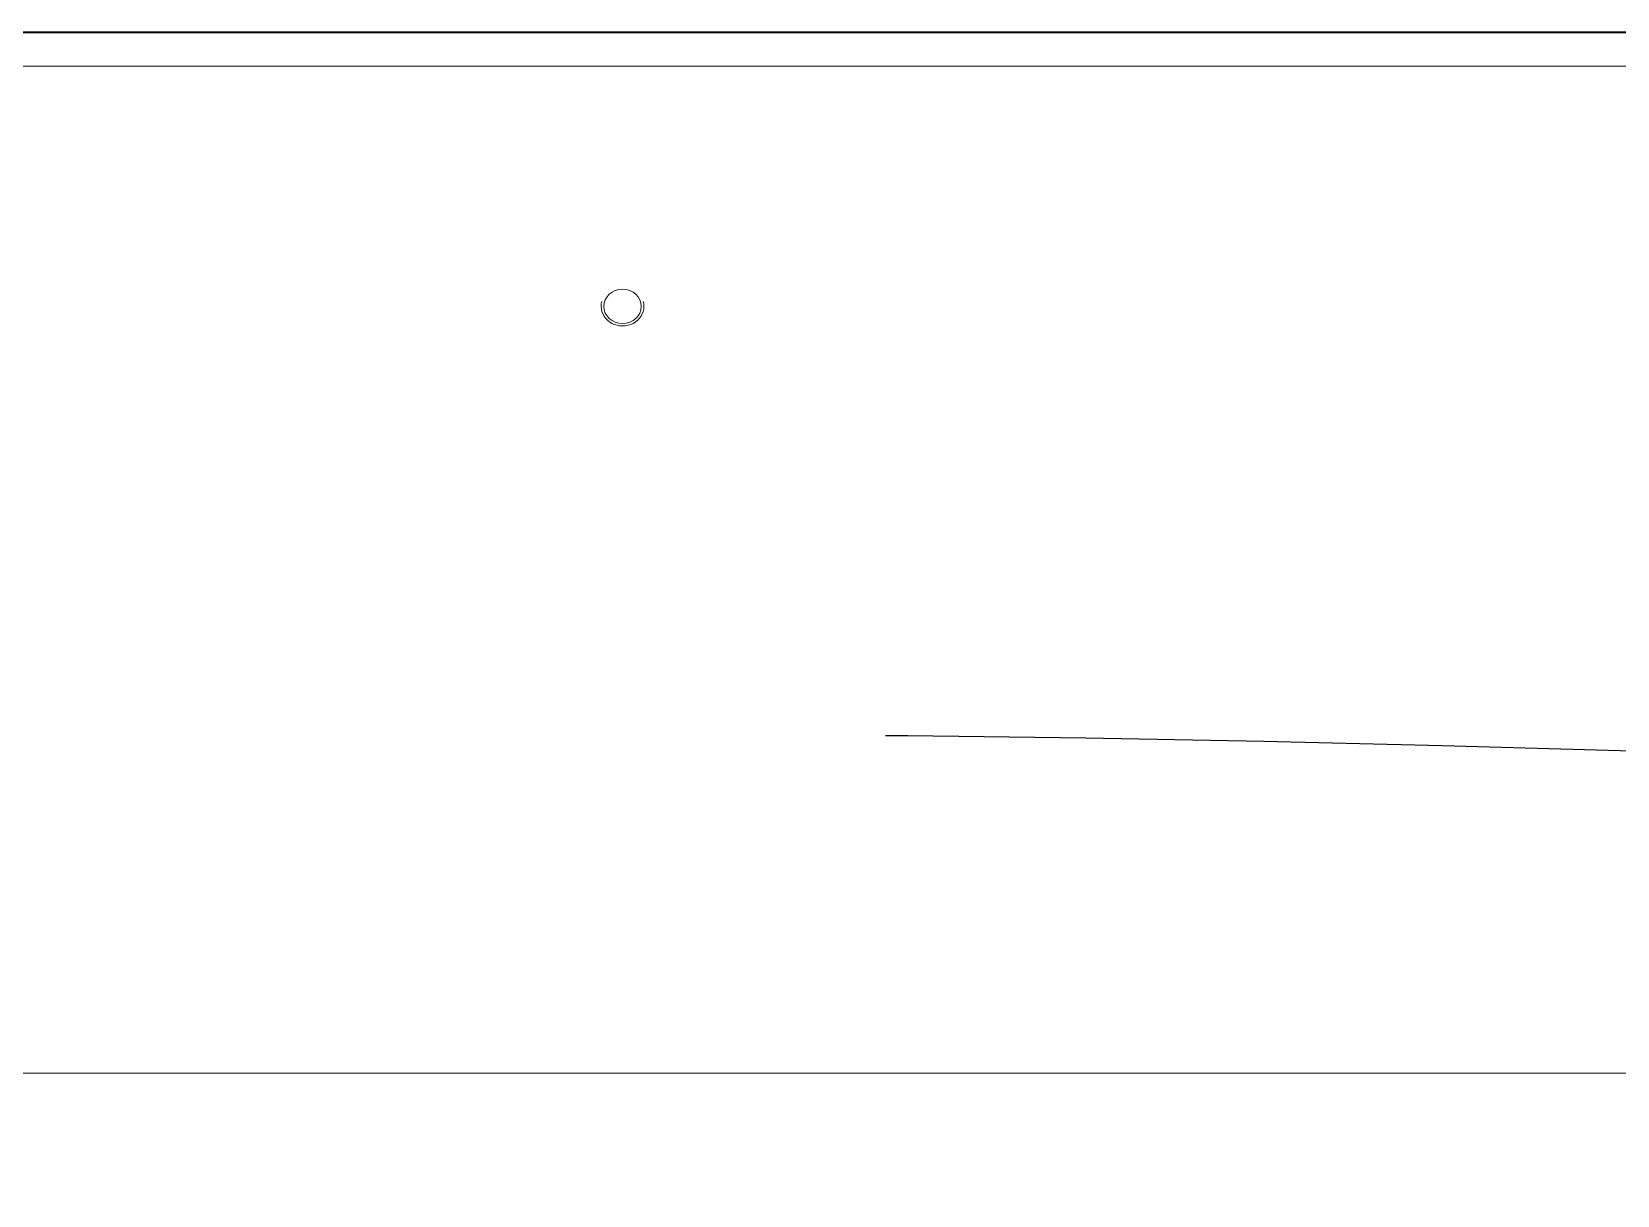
# Model space of a CAD drawing. Header units: inches. Extents: x 3778 to 56227, y -16914 to 35091.
# Drawn here: x 42588.8 to 42647.9, y -12626.1 to -12582.8 of the extents above; entities that cross this region are included whole.
import ezdxf

# ---------------------------------------------------------------- set-up
doc = ezdxf.new("R2010")
doc.units = ezdxf.units.IN
doc.header["$LTSCALE"] = 100
doc.header["$MEASUREMENT"] = 0
doc.linetypes.add('DH-HID2', pattern=[1.2, 0.8, -0.4])
doc.layers.add('2-con', color=2, linetype='Continuous')
doc.layers.add('FU-FURM', color=251, linetype='DH-HID2')
doc.layers.add('mark-B', color=2, linetype='Continuous', lineweight=20)

# ---------------------------------------------------------------- blocks, each defined once
blk = doc.blocks.new('cjscjdeh')
at = {"layer": 'FU-FURM', "color": 8}
blk.add_arc((150449.517, 66904.318), 1330.569, 80.781096, 99.076777, dxfattribs=at)
blk = doc.blocks.new('무풍1WAY 대형')
at = {"layer": 'mark-B'}
for p, q in [((-550.527, -496.135), (550.963, -496.135)), ((0.012, -496.114), (551.724, -496.114))]:
    blk.add_line(p, q, dxfattribs=at)
for start_param, end_param in [(3.141592, 6.283185), (0, 0.258688), (2.882802, 3.141592)]:
    blk.add_ellipse((73.207, -485.908), major_axis=(-0.797, 0), ratio=0.913545, start_param=start_param, end_param=end_param, dxfattribs=at)
blk.add_ellipse((73.207, -485.908), major_axis=(-0.697, 0), ratio=0.913545, dxfattribs=at)
for points in [[(0.868, -457.36), (179.509, -457.36), (358.151, -457.36), (536.794, -457.36)], [(551.586, -494.856), (368.127, -494.856), (184.669, -494.856), (1.21, -494.856)], [(551.583, -496.093), (367.726, -496.093), (183.869, -496.093), (0.012, -496.093)]]:
    blk.add_open_spline(points, degree=3, dxfattribs=at)
blk = doc.blocks.new('dpdjzjs')
at = {"layer": 'mark-B', "rotation": 180}
blk.add_blockref('무풍1WAY 대형', (178654.915, 88751.491), dxfattribs=at)

msp = doc.modelspace()

# ---------------------------------------------------------------- block references
msp.add_blockref('cjscjdeh', (-107842.967, -80843.836))
at = {"layer": '2-con'}
msp.add_blockref('dpdjzjs', (-135970.865, -101830.442), dxfattribs=at)

doc.saveas('drawing.dxf')
